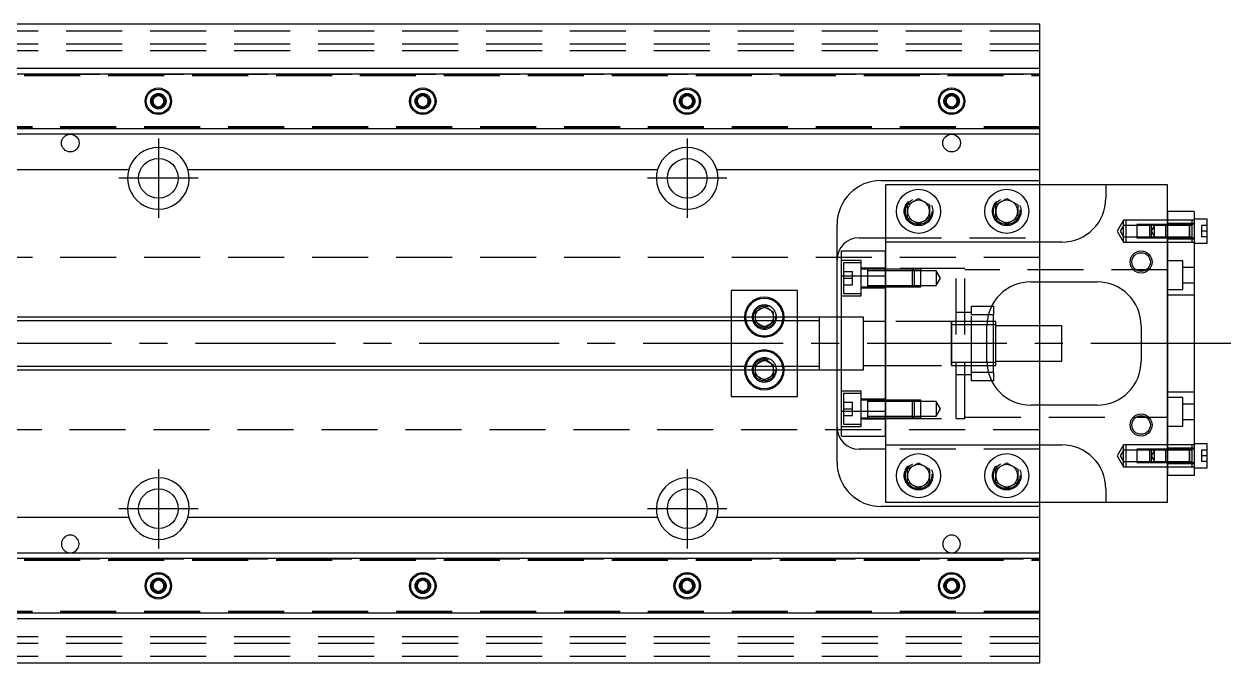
# Model space of a CAD drawing. Extents: x -10 to 836, y -261 to 77.
# Drawn here: x 409.5 to 683.4, y -72.5 to 72.5 of the extents above; entities that cross this region are included whole.
import ezdxf

# ---------------------------------------------------------------- set-up
doc = ezdxf.new("R2010")
doc.units = 0
doc.linetypes.add('CENTER', pattern=[50.8, 31.75, -6.35, 6.35, -6.35])
doc.linetypes.add('DASHED', pattern=[19.05, 12.7, -6.35])
doc.layers.get('0').update_dxf_attribs({"linetype": 'CONTINUOUS'})
doc.layers.add('CENTER', color=1, linetype='CENTER')

msp = doc.modelspace()

# ---------------------------------------------------------------- linework, layer by layer
at = {"color": 7, "linetype": 'CONTINUOUS'}
for p, q in [((640, 72.5), (395, 72.5)), ((640, 62.5), (640, 72.5)), ((395, 62.5), (640, 62.5)), ((395, 61.247728), (640, 61.247728)), ((640, 61.247728), (640, 62.5)), ((640, 48.752272), (640, 61.247728)), ((438.75, 55.721688), (440, 56.443376)), ((438.75, 54.278312), (438.75, 55.721688)), ((440, 56.443376), (441.25, 55.721688)), ((441.25, 55.721688), (441.25, 54.278312)), ((498.75, 55.721688), (500, 56.443376)), ((498.75, 54.278312), (498.75, 55.721688)), ((500, 56.443376), (501.25, 55.721688)), ((501.25, 55.721688), (501.25, 54.278312)), ((558.75, 55.721688), (560, 56.443376)), ((558.75, 54.278312), (558.75, 55.721688)), ((560, 56.443376), (561.25, 55.721688)), ((561.25, 55.721688), (561.25, 54.278312)), ((618.75, 55.721688), (620, 56.443376)), ((618.75, 54.278312), (618.75, 55.721688)), ((620, 56.443376), (621.25, 55.721688)), ((621.25, 55.721688), (621.25, 54.278312)), ((440, 53.556624), (438.75, 54.278312)), ((441.25, 54.278312), (440, 53.556624)), ((500, 53.556624), (498.75, 54.278312)), ((501.25, 54.278312), (500, 53.556624)), ((560, 53.556624), (558.75, 54.278312)), ((561.25, 54.278312), (560, 53.556624)), ((620, 53.556624), (618.75, 54.278312)), ((621.25, 54.278312), (620, 53.556624)), ((640, 48.752272), (395, 48.752272)), ((640, 47.5), (395, 47.5)), ((640, 47.5), (640, 48.752272)), ((640, 39.5), (640, 47.5)), ((395, 39.5), (433.291796, 39.5)), ((446.708204, 39.5), (553.291796, 39.5)), ((566.708204, 39.5), (640, 39.5)), ((640, 37), (640, 39.5)), ((604, 37), (640, 37)), ((605, 36), (605, 23)), ((655, 36), (605, 36)), ((640, 36), (640, 37)), ((655, 36), (655, 33)), ((669, 36), (655, 36)), ((669, 30), (669, 36)), ((610, 31.443376), (612.5, 32.886752)), ((612.5, 32.886752), (615, 31.443376)), ((630, 31.443376), (632.5, 32.886752)), ((632.5, 32.886752), (635, 31.443376)), ((610, 28.556624), (610, 31.443376)), ((615, 31.443376), (615, 28.556624)), ((630, 28.556624), (630, 31.443376)), ((635, 31.443376), (635, 28.556624)), ((612.5, 27.113248), (610, 28.556624)), ((615, 28.556624), (612.5, 27.113248)), ((632.5, 27.113248), (630, 28.556624)), ((635, 28.556624), (632.5, 27.113248)), ((675, 30), (669, 30)), ((669, 30), (669, -30)), ((669, -30), (669, 30)), ((675, 30), (675, -30)), ((678, 28.25), (675, 28.25)), ((678, 22.75), (678, 28.25)), ((594, 6), (594, 27)), ((599, 24), (605, 24)), ((605, 23), (605, 15.32971)), ((645, 23), (605, 23)), ((675, 22.75), (678, 22.75)), ((595, 21), (605, 21)), ((595, 15.32971), (595, 21)), ((595, 15.32971), (605, 15.32971)), ((595, -15.32971), (595, 15.32971)), ((605, -15.32971), (605, 15.32971)), ((605, 15.32971), (605, -15.32971)), ((638, 14), (653, 14)), ((640, 4), (640, 14)), ((585, 12), (570, 12)), ((570, 12), (570, 6)), ((585, 6), (585, 12)), ((575.5, 7.1547), (577.5, 8.309402)), ((577.5, 8.309402), (579.5, 7.1547)), ((629.069714, 8.5), (629.5, 8.5)), ((629.5, 8.5), (629.5, 6.5)), ((590, 6), (395, 6)), ((575.5, 6), (575.5, 7.1547)), ((579.5, 7.1547), (579.5, 6)), ((590, 6), (589.995, 6)), ((590, -6.000006), (590, 6.000006)), ((590, 5.125), (590, 6.000006)), ((590, -5.999164), (590, 6)), ((595, 6), (590, 6)), ((590.005, 6), (590, 6)), ((629.5, 6.5), (628.317542, 6.5)), ((629.5, -6.5), (629.5, 6.5)), ((590, -5.125), (590, 5.125)), ((628, -4), (628, 4)), ((629.5, 4.25), (628.003126, 4.25)), ((630, 5), (629.5, 5)), ((630, 4.25), (629.5, 4.25)), ((630, 0), (630, 5)), ((645, 4), (630, 4)), ((645, 0), (645, 4)), ((663, 4), (663, -4)), ((630, -5), (630, 0)), ((645, -4), (645, 0)), ((590, -6.000006), (590, -5.125)), ((628.003126, -4.25), (629.5, -4.25)), ((629.5, -4.25), (630, -4.25)), ((629.5, -5), (630, -5)), ((630, -4), (645, -4)), ((640, -14), (640, -4)), ((395, -6), (590, -6)), ((570, -6), (570, -12)), ((575.5, -7.1547), (575.5, -6)), ((577.5, -8.309402), (575.5, -7.1547)), ((579.5, -7.1547), (577.5, -8.309402)), ((579.5, -6), (579.5, -7.1547)), ((585, -12), (585, -6)), ((589.995, -6), (590, -6)), ((590, -6), (590, -5.999164)), ((590, -6), (595, -6)), ((590, -6), (590.005, -6)), ((594, -27), (594, -6)), ((628.317542, -6.5), (629.5, -6.5)), ((629.5, -6.5), (629.5, -8.5)), ((629.5, -8.5), (629.069714, -8.5)), ((570, -12), (585, -12)), ((595, -21), (595, -15.32971)), ((595, -15.32971), (605, -15.32971)), ((605, -15.32971), (605, -23)), ((653, -14), (638, -14)), ((595, -21), (605, -21)), ((605, -24), (599, -24)), ((605, -23), (645, -23)), ((605, -23), (605, -36)), ((678, -22.75), (675, -22.75)), ((678, -28.25), (678, -22.75)), ((610, -28.556624), (612.5, -27.113248)), ((612.5, -27.113248), (615, -28.556624)), ((630, -28.556624), (632.5, -27.113248)), ((632.5, -27.113248), (635, -28.556624)), ((610, -31.443376), (610, -28.556624)), ((615, -28.556624), (615, -31.443376)), ((630, -31.443376), (630, -28.556624)), ((635, -28.556624), (635, -31.443376)), ((675, -30), (669, -30)), ((669, -36), (669, -30)), ((675, -28.25), (678, -28.25)), ((612.5, -32.886752), (610, -31.443376)), ((615, -31.443376), (612.5, -32.886752)), ((632.5, -32.886752), (630, -31.443376)), ((635, -31.443376), (632.5, -32.886752)), ((655, -33), (655, -36)), ((640, -37), (604, -37)), ((605, -36), (655, -36)), ((640, -37), (640, -36)), ((640, -39.5), (640, -37)), ((655, -36), (669, -36)), ((433.291796, -39.5), (395, -39.5)), ((553.291796, -39.5), (446.708204, -39.5)), ((640, -39.5), (566.708204, -39.5)), ((640, -47.5), (640, -39.5)), ((395, -47.5), (640, -47.5)), ((395, -48.752272), (640, -48.752272)), ((640, -48.752272), (640, -47.5)), ((640, -61.247728), (640, -48.752272)), ((438.75, -54.278312), (440, -53.556624)), ((438.75, -55.721688), (438.75, -54.278312)), ((440, -53.556624), (441.25, -54.278312)), ((441.25, -54.278312), (441.25, -55.721688)), ((498.75, -54.278312), (500, -53.556624)), ((498.75, -55.721688), (498.75, -54.278312)), ((500, -53.556624), (501.25, -54.278312)), ((501.25, -54.278312), (501.25, -55.721688)), ((558.75, -54.278312), (560, -53.556624)), ((558.75, -55.721688), (558.75, -54.278312)), ((560, -53.556624), (561.25, -54.278312)), ((561.25, -54.278312), (561.25, -55.721688)), ((618.75, -54.278312), (620, -53.556624)), ((618.75, -55.721688), (618.75, -54.278312)), ((620, -53.556624), (621.25, -54.278312)), ((621.25, -54.278312), (621.25, -55.721688)), ((440, -56.443376), (438.75, -55.721688)), ((441.25, -55.721688), (440, -56.443376)), ((500, -56.443376), (498.75, -55.721688)), ((501.25, -55.721688), (500, -56.443376)), ((560, -56.443376), (558.75, -55.721688)), ((561.25, -55.721688), (560, -56.443376)), ((620, -56.443376), (618.75, -55.721688)), ((621.25, -55.721688), (620, -56.443376)), ((640, -61.247728), (395, -61.247728)), ((640, -62.5), (395, -62.5)), ((640, -62.5), (640, -61.247728)), ((640, -72.5), (640, -62.5)), ((395, -72.5), (640, -72.5))]:
    msp.add_line(p, q, dxfattribs=at)
at = {"color": 3, "linetype": 'DASHED'}
for p, q in [((0, 71), (640, 71)), ((0, 68), (640, 68)), ((0, 66.5), (640, 66.5)), ((390.5, 61.1), (640, 61.1)), ((390.5, 60.8), (640, 60.8)), ((395, 61.1147), (640, 61.1147)), ((441.477374, 55.25955), (441.5, 55)), ((501.477374, 55.25955), (501.5, 55)), ((561.477374, 55.25955), (561.5, 55)), ((621.477374, 55.25955), (621.5, 55)), ((640, 49.2), (390.5, 49.2)), ((640, 48.9), (390.5, 48.9)), ((640, 48.8853), (395, 48.8853)), ((640, 24), (640, 36)), ((609.5, 30), (609.520026, 30.346056)), ((635.477798, 30.364306), (635.5, 30)), ((659, 28), (657.556624, 25.5)), ((659, 26.75), (659, 28)), ((659.5, 28), (659, 28)), ((659.5, 28), (659.5, 23)), ((669, 28), (659.5, 28)), ((674.5, 28), (669, 28)), ((674.5, 28), (674.5, 27)), ((675, 28), (674.5, 28)), ((657.556624, 25.5), (659, 23)), ((659, 26.75), (658.278312, 25.5)), ((658.278312, 25.5), (659, 24.25)), ((659, 24.25), (659, 26.75)), ((662, 26.75), (659, 26.75)), ((662, 26.999994), (662, 24.000006)), ((665.25, 26.999994), (662, 26.999994)), ((665, 26.75), (662, 26.75)), ((665.25, 27), (665, 26.75)), ((665, 24.25), (665, 26.75)), ((669, 26.75), (665, 26.75)), ((665.25, 27), (665.25, 24)), ((669, 27), (665.25, 27)), ((669, 26.999994), (665.25, 26.999994)), ((666, 26.75), (665.278312, 25.5)), ((665.278312, 25.5), (666, 24.25)), ((666, 24.25), (666, 26.75)), ((668.5, 26.999994), (668.5, 26.75)), ((668.5, 26.75), (668.5, 24.25)), ((675, 27.25), (669, 27.25)), ((674, 27), (669, 27)), ((674, 26.75), (669, 26.75)), ((674, 27), (673.995, 27)), ((674, 23.999994), (674, 27.000006)), ((674, 23.999994), (674, 27.000006)), ((674, 26.75), (674, 27.000006)), ((674, 26.875392), (674, 27)), ((674.005, 27), (674, 27)), ((675, 27), (674, 27)), ((674, 27), (674, 26.875392)), ((674, 24.124608), (674, 26.875392)), ((674, 26.875392), (674, 25.498804)), ((674, 24.25), (674, 26.75)), ((674.5, 26.75), (674, 26.75)), ((674, 25.498804), (674, 24.124608)), ((674.5, 27), (674.5, 24)), ((676.7, 26.75), (676.7, 25.5)), ((678, 26.75), (676.7, 26.75)), ((676.7, 25.5), (676.7, 24.25)), ((678, 25.5), (676.7, 25.5)), ((605, 24), (640, 24)), ((640, 23), (640, 24)), ((640, 14), (640, 23)), ((659, 23), (659, 24.25)), ((659, 24.25), (662, 24.25)), ((659, 23), (659.5, 23)), ((659.5, 23), (669, 23)), ((662, 24.25), (665, 24.25)), ((662, 24.000006), (665.25, 24.000006)), ((665, 24.25), (669, 24.25)), ((665, 24.25), (665.25, 24)), ((665.25, 24.000006), (669, 24.000006)), ((665.25, 24), (669, 24)), ((668.5, 24.25), (668.5, 24.000006)), ((669, 24.25), (674, 24.25)), ((669, 24), (674, 24)), ((669, 23.75), (675, 23.75)), ((669, 23), (674.5, 23)), ((673.995, 24), (674, 24)), ((674, 23.999994), (674, 24.25)), ((674, 24.25), (674.5, 24.25)), ((674, 24), (674, 24.124608)), ((674, 24.124608), (674, 24)), ((674, 24), (674.005, 24)), ((674, 24), (675, 24)), ((674.5, 24), (674.5, 23)), ((674.5, 23), (675, 23)), ((678, 24.25), (676.7, 24.25)), ((640, 19.5), (76.969694, 19.5)), ((605, 15.32971), (605, 21)), ((599.5, 18.849242), (595, 18.849242)), ((595.5, 18.349242), (595.5, 11.349242)), ((599.5, 18.349242), (595.5, 18.349242)), ((599.5, 10.849242), (599.5, 18.849242)), ((605, 17.099242), (599.5, 17.099242)), ((600.9, 16.849242), (599.5, 16.849242)), ((600.9, 16.849242), (600.895, 16.849242)), ((600.9, 16.849248), (600.9, 12.849238)), ((600.9, 16.849248), (600.9, 12.849238)), ((600.9, 16.849242), (600.9, 16.63278)), ((600.905, 16.849242), (600.9, 16.849242)), ((605, 16.849242), (600.9, 16.849242)), ((600.9, 16.63278), (600.9, 13.065704)), ((605, 16.499242), (600.9, 16.499242)), ((621, 17), (605, 17)), ((611.15, 16.849242), (605, 16.849242)), ((611.150006, 16.849238), (605, 16.849238)), ((611.5, 16.499242), (605, 16.499242)), ((611.15, 12.849242), (611.15, 16.849242)), ((611.5, 16.499242), (611.15, 16.849242)), ((613, 16.849238), (611.150006, 16.849238)), ((611.5, 16.499242), (611.5, 13.199242)), ((613, 16.499242), (611.5, 16.499242)), ((613, 12.849248), (613, 16.849238)), ((616.5, 16.499242), (613, 16.499242)), ((616.5, 16.499242), (616.5, 13.199242)), ((617.452628, 14.849242), (616.5, 16.499242)), ((621, -17), (621, 17)), ((623, 17), (621, 17)), ((623, -17), (623, 17)), ((669, 16.75), (623, 16.75)), ((672.5, 18.75), (669, 18.75)), ((672.5, 12.25), (672.5, 18.75)), ((675, 17.25), (672.5, 17.25)), ((595.5, 16.349242), (597.5, 16.349242)), ((595.5, 14.849242), (597.5, 14.849242)), ((597.5, 14.849242), (597.5, 16.349242)), ((597.5, 13.349242), (597.5, 14.849242)), ((616.5, 13.199242), (617.452628, 14.849242)), ((672.5, 13.75), (675, 13.75)), ((595.5, 13.349242), (597.5, 13.349242)), ((595.5, 11.349242), (599.5, 11.349242)), ((599.5, 12.849242), (600.9, 12.849242)), ((599.5, 12.599242), (605, 12.599242)), ((600.895, 12.849242), (600.9, 12.849242)), ((600.9, 13.199242), (605, 13.199242)), ((600.9, 13.065704), (600.9, 12.849242)), ((600.9, 12.849242), (600.905, 12.849242)), ((600.9, 12.849242), (605, 12.849242)), ((605, 13.199242), (611.5, 13.199242)), ((605, 12.849248), (611.150006, 12.849248)), ((605, 12.849242), (611.15, 12.849242)), ((611.15, 12.849242), (611.5, 13.199242)), ((611.150006, 12.849248), (613, 12.849248)), ((611.5, 13.199242), (613, 13.199242)), ((613, 13.199242), (616.5, 13.199242)), ((669, 12.25), (672.5, 12.25)), ((675, 11), (669, 11)), ((595, 10.849242), (599.5, 10.849242)), ((624.5, 8.5), (629.069714, 8.5)), ((624.5, 6.5), (624.5, 8.5)), ((570, 6), (570, 5.125)), ((575.5, 5.125), (575.5, 6)), ((579.5, 6), (579.5, 5.125)), ((579.983582, 6.286038), (580, 6)), ((585, 5.125), (585, 6)), ((594, -6), (594, 6)), ((600, 6), (595, 6)), ((600, 0), (600, 6)), ((624.5, 7), (621, 7)), ((628.317542, 6.5), (624.5, 6.5)), ((624.5, -6.5), (624.5, 6.5)), ((570, 5.125), (570, -5.125)), ((575.5, 4.8453), (575.5, 5.125)), ((577.5, 3.690598), (575.5, 4.8453)), ((579.5, 4.8453), (577.5, 3.690598)), ((579.5, 5.125), (579.5, 4.8453)), ((585, -5.125), (585, 5.125)), ((605, 5), (600, 5)), ((620.005, 5), (605, 5)), ((624.5, 5), (619.995, 5)), ((620, -5.000006), (620, 5.000006)), ((620, 4.43509), (620, 5)), ((620, 5), (620, 4.435078)), ((620, 4.435078), (620, -4.435962)), ((624.5, 4.25), (620, 4.25)), ((628.050126, 5), (624.5, 5)), ((628.003126, 4.25), (624.5, 4.25)), ((629.5, 5), (628.050126, 5)), ((640, -4), (640, 4)), ((600, -6), (600, 0)), ((570, -5.125), (570, -6)), ((575.5, -4.8453), (577.5, -3.690598)), ((575.5, -5.125), (575.5, -4.8453)), ((575.5, -6), (575.5, -5.125)), ((577.5, -3.690598), (579.5, -4.8453)), ((579.5, -4.8453), (579.5, -5.125)), ((579.5, -5.125), (579.5, -6)), ((585, -6), (585, -5.125)), ((600, -5), (605, -5)), ((605, -5), (620.005, -5)), ((619.995, -5), (624.5, -5)), ((620, -4.25), (624.5, -4.25)), ((620, -4.998998), (620, -4.435962)), ((620, -4.435962), (620, -5)), ((620, -5), (620, -4.998998)), ((624.5, -4.25), (628.003126, -4.25)), ((624.5, -5), (628.050126, -5)), ((628.050126, -5), (629.5, -5)), ((575, -6), (575.018502, -5.696412)), ((595, -6), (600, -6)), ((621, -7), (624.5, -7)), ((624.5, -6.5), (628.317542, -6.5)), ((624.5, -8.5), (624.5, -6.5)), ((599.5, -10.849242), (595, -10.849242)), ((599.5, -18.849242), (599.5, -10.849242)), ((629.069714, -8.5), (624.5, -8.5)), ((595.5, -11.349242), (595.5, -18.349242)), ((599.5, -11.349242), (595.5, -11.349242)), ((595.5, -13.349242), (597.5, -13.349242)), ((597.5, -14.849242), (597.5, -13.349242)), ((605, -12.599242), (599.5, -12.599242)), ((600.9, -12.849242), (599.5, -12.849242)), ((600.9, -12.849242), (600.895, -12.849242)), ((600.9, -12.849238), (600.9, -16.849248)), ((600.9, -12.849242), (600.9, -13.065704)), ((605, -12.849242), (600.9, -12.849242)), ((600.905, -12.849242), (600.9, -12.849242)), ((600.9, -13.065704), (600.9, -16.63278)), ((605, -13.199242), (600.9, -13.199242)), ((611.15, -12.849242), (605, -12.849242)), ((611.150006, -12.849248), (605, -12.849248)), ((611.5, -13.199242), (605, -13.199242)), ((611.15, -16.849242), (611.15, -12.849242)), ((611.5, -13.199242), (611.15, -12.849242)), ((613, -12.849248), (611.150006, -12.849248)), ((611.5, -13.199242), (611.5, -16.499242)), ((613, -13.199242), (611.5, -13.199242)), ((613, -16.849238), (613, -12.849248)), ((616.5, -13.199242), (613, -13.199242)), ((616.5, -13.199242), (616.5, -16.499242)), ((617.452628, -14.849242), (616.5, -13.199242)), ((669, -11), (675, -11)), ((672.5, -12.25), (669, -12.25)), ((672.5, -18.75), (672.5, -12.25)), ((595.5, -14.849242), (597.5, -14.849242)), ((595.5, -16.349242), (597.5, -16.349242)), ((597.5, -16.349242), (597.5, -14.849242)), ((605, -21), (605, -15.32971)), ((616.5, -16.499242), (617.452628, -14.849242)), ((640, -23), (640, -14)), ((675, -13.75), (672.5, -13.75)), ((595, -18.849242), (599.5, -18.849242)), ((595.5, -18.349242), (599.5, -18.349242)), ((599.5, -16.849242), (600.9, -16.849242)), ((599.5, -17.099242), (605, -17.099242)), ((600.895, -16.849242), (600.9, -16.849242)), ((600.9, -16.499242), (605, -16.499242)), ((600.9, -16.63278), (600.9, -16.849242)), ((600.9, -16.849242), (605, -16.849242)), ((600.9, -16.849242), (600.905, -16.849242)), ((605, -16.499242), (611.5, -16.499242)), ((605, -16.849238), (611.150006, -16.849238)), ((605, -16.849242), (611.15, -16.849242)), ((605, -17), (621, -17)), ((611.15, -16.849242), (611.5, -16.499242)), ((611.150006, -16.849238), (613, -16.849238)), ((611.5, -16.499242), (613, -16.499242)), ((613, -16.499242), (616.5, -16.499242)), ((621, -17), (623, -17)), ((623, -16.75), (669, -16.75)), ((669, -18.75), (672.5, -18.75)), ((672.5, -17.25), (675, -17.25)), ((76.969694, -19.5), (640, -19.5)), ((640, -24), (605, -24)), ((640, -24), (640, -23)), ((640, -36), (640, -24)), ((659, -23), (657.556624, -25.5)), ((659, -24.25), (658.278312, -25.5)), ((659, -24.25), (659, -23)), ((659.5, -23), (659, -23)), ((659, -26.75), (659, -24.25)), ((662, -24.25), (659, -24.25)), ((659.5, -23), (659.5, -28)), ((669, -23), (659.5, -23)), ((665.25, -24.000002), (662, -24.000006)), ((662, -24.000006), (662, -26.999994)), ((665, -24.25), (662, -24.25)), ((665.25, -24), (665, -24.25)), ((665, -26.75), (665, -24.25)), ((669, -24.25), (665, -24.25)), ((665.25, -24), (665.25, -27)), ((669, -24), (665.25, -24)), ((669, -24.000006), (665.25, -24.000002)), ((666, -24.25), (665.278312, -25.5)), ((666, -26.75), (666, -24.25)), ((668.5, -24.000006), (668.5, -24.25)), ((668.5, -24.25), (668.5, -26.75)), ((674.5, -23), (669, -23)), ((675, -23.75), (669, -23.75)), ((674, -24), (669, -24)), ((674, -24.25), (669, -24.25)), ((674, -24), (673.995, -24)), ((674, -27.000006), (674, -23.999994)), ((674, -26.99949), (674, -23.999994)), ((674, -24.124608), (674, -24)), ((675, -24), (674, -24)), ((674.005, -24), (674, -24)), ((674, -24), (674, -24.124608)), ((674, -26.875392), (674, -24.124608)), ((674, -24.124608), (674, -25.501196)), ((674.5, -24.25), (674, -24.25)), ((674.5, -23), (674.5, -24)), ((675, -23), (674.5, -23)), ((674.5, -24), (674.5, -27)), ((676.7, -24.25), (676.7, -25.5)), ((678, -24.25), (676.7, -24.25)), ((657.556624, -25.5), (659, -28)), ((658.278312, -25.5), (659, -26.75)), ((659, -28), (659, -26.75)), ((659, -26.75), (662, -26.75)), ((662, -26.75), (665, -26.75)), ((662, -26.999994), (665.25, -26.999998)), ((665, -26.75), (669, -26.75)), ((665, -26.75), (665.25, -27)), ((665.25, -26.999998), (669, -26.999994)), ((665.25, -27), (669, -27)), ((665.278312, -25.5), (666, -26.75)), ((668.5, -26.75), (668.5, -26.999994)), ((669, -26.75), (674, -26.75)), ((669, -27), (674, -27)), ((669, -27.25), (675, -27.25)), ((673.995, -27), (674, -27)), ((674, -25.501196), (674, -26.875392)), ((674, -26.75), (674.5, -26.75)), ((674, -27), (674, -26.875392)), ((674, -26.875392), (674, -27)), ((674, -27.000006), (674, -26.99949)), ((674, -27), (675, -27)), ((674, -27), (674.005, -27)), ((674.5, -27), (674.5, -28)), ((678, -25.5), (676.7, -25.5)), ((676.7, -25.5), (676.7, -26.75)), ((678, -26.75), (676.7, -26.75)), ((615.477798, -29.635694), (615.5, -30)), ((629.5, -30), (629.520026, -29.653944)), ((659, -28), (659.5, -28)), ((659.5, -28), (669, -28)), ((669, -28), (674.5, -28)), ((674.5, -28), (675, -28)), ((390.5, -48.9), (640, -48.9)), ((390.5, -49.2), (640, -49.2)), ((395, -48.8853), (640, -48.8853)), ((441.477374, -54.74045), (441.5, -55)), ((501.477374, -54.74045), (501.5, -55)), ((561.477374, -54.74045), (561.5, -55)), ((621.477374, -54.74045), (621.5, -55)), ((640, -60.8), (390.5, -60.8)), ((640, -61.1), (390.5, -61.1)), ((640, -61.1147), (395, -61.1147)), ((0, -66.5), (640, -66.5)), ((0, -68), (640, -68)), ((0, -71), (640, -71))]:
    msp.add_line(p, q, dxfattribs=at)
at = {"color": 3, "linetype": 'CONTINUOUS'}
for p, q in [((590, 5.125), (395, 5.125)), ((395, -5.125), (590, -5.125))]:
    msp.add_line(p, q, dxfattribs=at)
at = {"color": 7, "linetype": 'CONTINUOUS'}
for centre, radius in [((440, 55), 3), ((440, 55), 2.75), ((500, 55), 3), ((500, 55), 2.75), ((560, 55), 3), ((560, 55), 2.75), ((620, 55), 3), ((620, 55), 2.75), ((420, 45.5), 2), ((620, 45.5), 2), ((440, 37.5), 4.5), ((560, 37.5), 4.5), ((612.5, 30), 5), ((632.5, 30), 5), ((663, 18.5), 2.1), ((663, -18.5), 2.1), ((612.5, -30), 5), ((632.5, -30), 5), ((440, -37.5), 4.5), ((560, -37.5), 4.5), ((440, -55), 3), ((500, -55), 3), ((560, -55), 3), ((620, -55), 3), ((440, -55), 2.75), ((500, -55), 2.75), ((560, -55), 2.75), ((620, -55), 2.75)]:
    msp.add_circle(centre, radius, dxfattribs=at)
at = {"color": 3, "linetype": 'DASHED'}
for centre, radius in [((440, 55), 1.75), ((440, 55), 1.5), ((500, 55), 1.75), ((500, 55), 1.5), ((560, 55), 1.75), ((560, 55), 1.5), ((620, 55), 1.75), ((620, 55), 1.5), ((612.5, 30), 3.25), ((612.5, 30), 3), ((632.5, 30), 3.25), ((632.5, 30), 3), ((577.5, 6), 2.5), ((577.5, -6), 2.5), ((612.5, -30), 3.25), ((612.5, -30), 3), ((632.5, -30), 3.25), ((632.5, -30), 3), ((440, -55), 1.75), ((440, -55), 1.5), ((500, -55), 1.75), ((500, -55), 1.5), ((560, -55), 1.75), ((560, -55), 1.5), ((620, -55), 1.75), ((620, -55), 1.5)]:
    msp.add_circle(centre, radius, dxfattribs=at)
at = {"color": 3, "linetype": 'CONTINUOUS'}
for centre in [(663, 18.5), (663, -18.5)]:
    msp.add_circle(centre, 2.5, dxfattribs=at)
at = {"color": 7, "linetype": 'CONTINUOUS'}
for centre, radius, start, end in [((440, 55), 1.25, 120, 180), ((440, 55), 1.25, 180, 240), ((440, 55), 1.25, 60, 120), ((440, 55), 1.25, 0, 60), ((440, 55), 1.25, 300, 0), ((500, 55), 1.25, 120, 180), ((500, 55), 1.25, 180, 240), ((500, 55), 1.25, 60, 120), ((500, 55), 1.25, 0, 60), ((500, 55), 1.25, 300, 0), ((560, 55), 1.25, 120, 180), ((560, 55), 1.25, 180, 240), ((560, 55), 1.25, 60, 120), ((560, 55), 1.25, 0, 60), ((560, 55), 1.25, 300, 0), ((620, 55), 1.25, 120, 180), ((620, 55), 1.25, 180, 240), ((620, 55), 1.25, 60, 120), ((620, 55), 1.25, 0, 60), ((620, 55), 1.25, 300, 0), ((440, 55), 1.25, 240, 300), ((500, 55), 1.25, 240, 300), ((560, 55), 1.25, 240, 300), ((620, 55), 1.25, 240, 300), ((440, 37.5), 7, 16.60155, 163.39845), ((560, 37.5), 7, 16.60155, 163.39845), ((440, 37.5), 7, 163.39845, 16.60155), ((560, 37.5), 7, 163.39845, 16.60155), ((604, 27), 10, 90, 180), ((645, 33), 10, 270, 0), ((612.5, 30), 2.5, 120, 180), ((612.5, 30), 2.5, 60, 120), ((612.5, 30), 2.5, 0, 60), ((632.5, 30), 2.5, 120, 180), ((632.5, 30), 2.5, 60, 120), ((632.5, 30), 2.5, 0, 60), ((612.5, 30), 2.5, 180, 240), ((612.5, 30), 2.5, 240, 300), ((612.5, 30), 2.5, 300, 0), ((632.5, 30), 2.5, 180, 240), ((632.5, 30), 2.5, 240, 300), ((632.5, 30), 2.5, 300, 0), ((599, 19), 5, 90, 180), ((638, 4), 10, 90, 180), ((653, 4), 10, 0, 90), ((577.5, 6), 4.5, 0, 180), ((577.5, 6), 4.25, 0, 180), ((577.5, 6), 2.1, 162.24721, 180), ((577.5, 6), 2.1, 137.75279, 162.24721), ((577.5, 6), 2.1, 102.24721, 137.75279), ((577.5, 6), 2.1, 77.75279, 102.24721), ((577.5, 6), 2.1, 42.24721, 77.75279), ((577.5, 6), 2.1, 17.75279, 42.24721), ((577.5, 6), 2.1, 0, 17.75279), ((638, -4), 10, 180, 270), ((653, -4), 10, 270, 0), ((577.5, -6), 4.5, 180, 0), ((577.5, -6), 4.25, 180, 0), ((577.5, -6), 2.1, 180, 197.75279), ((577.5, -6), 2.1, 197.75279, 222.24721), ((577.5, -6), 2.1, 222.24721, 257.75279), ((577.5, -6), 2.1, 257.75279, 282.24721), ((577.5, -6), 2.1, 282.24721, 317.75279), ((577.5, -6), 2.1, 317.75279, 342.24721), ((577.5, -6), 2.1, 342.24721, 0), ((599, -19), 5, 180, 270), ((645, -33), 10, 0, 90), ((604, -27), 10, 180, 270), ((612.5, -30), 2.5, 120, 180), ((612.5, -30), 2.5, 180, 240), ((612.5, -30), 2.5, 60, 120), ((612.5, -30), 2.5, 0, 60), ((612.5, -30), 2.5, 300, 0), ((632.5, -30), 2.5, 120, 180), ((632.5, -30), 2.5, 180, 240), ((632.5, -30), 2.5, 60, 120), ((632.5, -30), 2.5, 0, 60), ((632.5, -30), 2.5, 300, 0), ((440, -37.5), 7, 343.39845, 196.60155), ((560, -37.5), 7, 343.39845, 196.60155), ((612.5, -30), 2.5, 240, 300), ((632.5, -30), 2.5, 240, 300), ((440, -37.5), 7, 196.60155, 343.39845), ((560, -37.5), 7, 196.60155, 343.39845), ((420, -45.5), 2, 90, 270), ((420, -45.5), 2, 270, 90), ((620, -45.5), 2, 90, 270), ((620, -45.5), 2, 270, 90), ((440, -55), 1.25, 120, 180), ((440, -55), 1.25, 60, 120), ((440, -55), 1.25, 0, 60), ((500, -55), 1.25, 120, 180), ((500, -55), 1.25, 60, 120), ((500, -55), 1.25, 0, 60), ((560, -55), 1.25, 120, 180), ((560, -55), 1.25, 60, 120), ((560, -55), 1.25, 0, 60), ((620, -55), 1.25, 120, 180), ((620, -55), 1.25, 60, 120), ((620, -55), 1.25, 0, 60), ((440, -55), 1.25, 180, 240), ((440, -55), 1.25, 240, 300), ((440, -55), 1.25, 300, 0), ((500, -55), 1.25, 180, 240), ((500, -55), 1.25, 240, 300), ((500, -55), 1.25, 300, 0), ((560, -55), 1.25, 180, 240), ((560, -55), 1.25, 240, 300), ((560, -55), 1.25, 300, 0), ((620, -55), 1.25, 180, 240), ((620, -55), 1.25, 240, 300), ((620, -55), 1.25, 300, 0)]:
    msp.add_arc(centre, radius, start, end, dxfattribs=at)
at = {"color": 3, "linetype": 'DASHED'}
for centre, radius, start, end in [((577.5, 6), 2.75, 0, 180), ((577.5, 6), 4.5, 180, 191.212271), ((577.5, 6), 4.25, 180, 191.881156), ((577.5, 6), 2.75, 180, 198.553005), ((577.5, 6), 2.1, 180, 197.75279), ((577.5, 6), 2.1, 342.24721, 0), ((577.5, 6), 2.75, 341.446995, 0), ((577.5, 6), 4.25, 348.118844, 0), ((577.5, 6), 4.5, 348.787729, 0), ((577.5, 6), 4.5, 191.212271, 348.787729), ((577.5, 6), 4.25, 191.881156, 348.118844), ((577.5, 6), 2.75, 198.553005, 341.446995), ((577.5, 6), 2.1, 197.75279, 204.624318), ((577.5, 6), 2.1, 204.624318, 222.24721), ((577.5, 6), 2.1, 222.24721, 257.75279), ((577.5, 6), 2.1, 257.75279, 282.24721), ((577.5, 6), 2.1, 282.24721, 317.75279), ((577.5, 6), 2.1, 317.75279, 335.375682), ((577.5, 6), 2.1, 335.375682, 342.24721), ((577.5, -6), 4.5, 11.212271, 168.787729), ((577.5, -6), 4.25, 11.881156, 168.118844), ((577.5, -6), 4.5, 168.787729, 180), ((577.5, -6), 4.25, 168.118844, 180), ((577.5, -6), 2.75, 161.446995, 180), ((577.5, -6), 2.75, 18.553005, 161.446995), ((577.5, -6), 2.1, 162.24721, 180), ((577.5, -6), 2.1, 155.375682, 162.24721), ((577.5, -6), 2.1, 137.75279, 155.375682), ((577.5, -6), 2.1, 102.24721, 137.75279), ((577.5, -6), 2.1, 77.75279, 102.24721), ((577.5, -6), 2.1, 42.24721, 77.75279), ((577.5, -6), 2.1, 24.624318, 42.24721), ((577.5, -6), 2.1, 17.75279, 24.624318), ((577.5, -6), 2.1, 0, 17.75279), ((577.5, -6), 2.75, 0, 18.553005), ((577.5, -6), 4.25, 0, 11.881156), ((577.5, -6), 4.5, 0, 11.212271), ((577.5, -6), 2.75, 180, 0)]:
    msp.add_arc(centre, radius, start, end, dxfattribs=at)
at = {"layer": 'CENTER', "color": 1, "linetype": 'CENTER'}
for p, q in [((440, 46.5), (440, 28.5)), ((560, 46.5), (560, 28.5)), ((449, 37.5), (431, 37.5)), ((569, 37.5), (551, 37.5)), ((683.361871, 0), (-10.32213, 0)), ((440, -28.5), (440, -46.5)), ((560, -28.5), (560, -46.5)), ((449, -37.5), (431, -37.5)), ((569, -37.5), (551, -37.5))]:
    msp.add_line(p, q, dxfattribs=at)

doc.saveas('drawing.dxf')
